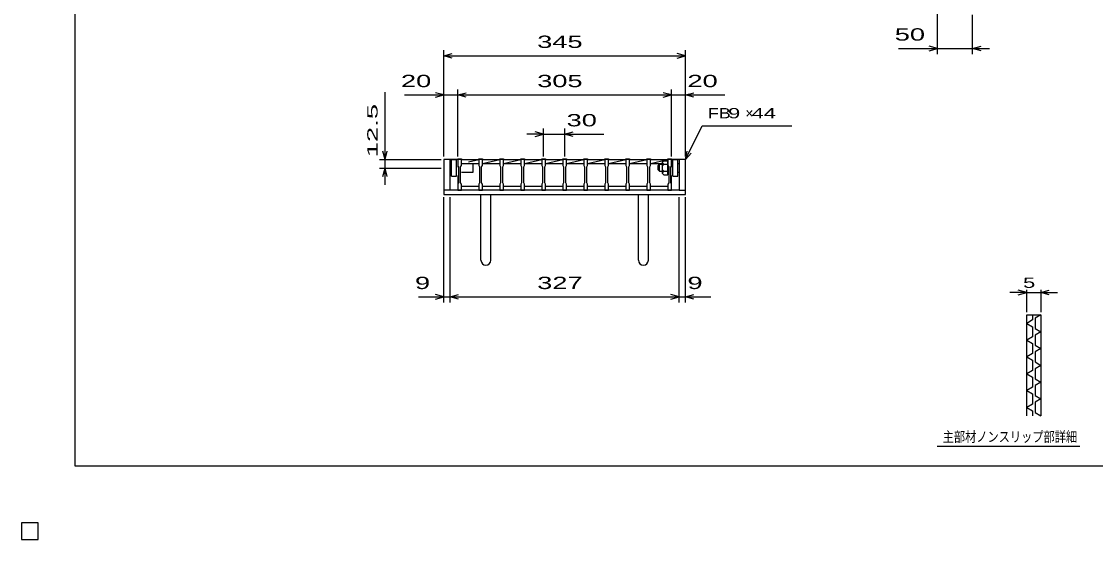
# Model space of a CAD drawing. Units: millimetres, scale not verified. Extents: x -1456 to 1389, y -1026 to 839.
# Drawn here: x -1456 to 77, y -1026 to -286 of the extents above; entities that cross this region are included whole.
import ezdxf
from ezdxf.enums import TextEntityAlignment as Align

# ---------------------------------------------------------------- set-up
doc = ezdxf.new("R2010")
doc.units = ezdxf.units.MM
doc.header["$LTSCALE"] = 8
for name, color, linetype, lineweight in [('0_2', 150, 'Continuous', 25), ('16', 3, 'Continuous', 25), ('19', 6, 'Continuous', 25), ('22', 4, 'Continuous', 25), ('32', 4, 'Continuous', 25)]:
    doc.layers.add(name, color=color, linetype=linetype, lineweight=lineweight)
doc.styles.add('ベクトル', font='')
doc.styles.get('ベクトル').set_extended_font_data('ベクトル')

msp = doc.modelspace()

# ---------------------------------------------------------------- linework, layer by layer
at = {"layer": '0_2'}
for p, q in [((-1379.2, -921.2), (-1379.2, 838.8)), ((1388.8, -921.2), (-1379.2, -921.2))]:
    msp.add_line(p, q, dxfattribs=at)
at = {"layer": '16'}
for p, q in [((-833, -483), (-833, -482.3)), ((-833, -482.3), (-828, -482.3)), ((-833, -483), (-833, -491.5)), ((-828, -483), (-833, -483)), ((-833, -483), (-833, -494)), ((-828, -482.3), (-828, -483)), ((-828, -491.5), (-828, -483)), ((-828, -483), (-803, -483)), ((-818, -486.6), (-803, -483)), ((-813, -489), (-803, -489)), ((-803, -483), (-803, -482.3)), ((-803, -482.3), (-798, -482.3)), ((-803, -483), (-803, -491.5)), ((-798, -483), (-803, -483)), ((-798, -482.3), (-798, -483)), ((-798, -491.5), (-798, -483)), ((-798, -483), (-773, -483)), ((-798, -489), (-773, -483)), ((-798, -489), (-773, -489)), ((-773, -483), (-773, -482.3)), ((-773, -482.3), (-768, -482.3)), ((-773, -483), (-773, -491.5)), ((-768, -483), (-773, -483)), ((-768, -482.3), (-768, -483)), ((-768, -491.5), (-768, -483)), ((-768, -483), (-743, -483)), ((-768, -489), (-743, -483)), ((-768, -489), (-743, -489)), ((-743, -483), (-743, -482.3)), ((-743, -482.3), (-738, -482.3)), ((-743, -483), (-743, -491.5)), ((-738, -483), (-743, -483)), ((-738, -482.3), (-738, -483)), ((-738, -491.5), (-738, -483)), ((-738, -483), (-713, -483)), ((-738, -489), (-713, -483)), ((-738, -489), (-713, -489)), ((-713, -483), (-713, -482.3)), ((-713, -482.3), (-708, -482.3)), ((-713, -483), (-713, -491.5)), ((-708, -483), (-713, -483)), ((-708, -482.3), (-708, -483)), ((-708, -491.5), (-708, -483)), ((-708, -483), (-683, -483)), ((-708, -489), (-683, -483)), ((-708, -489), (-683, -489)), ((-683, -483), (-683, -482.3)), ((-683, -482.3), (-678, -482.3)), ((-683, -483), (-683, -491.5)), ((-678, -483), (-683, -483)), ((-678, -482.3), (-678, -483)), ((-678, -491.5), (-678, -483)), ((-678, -483), (-653, -483)), ((-678, -489), (-653, -483)), ((-678, -489), (-653, -489)), ((-653, -483), (-653, -482.3)), ((-653, -482.3), (-648, -482.3)), ((-653, -483), (-653, -491.5)), ((-648, -483), (-653, -483)), ((-648, -482.3), (-648, -483)), ((-648, -491.5), (-648, -483)), ((-648, -483), (-623, -483)), ((-648, -489), (-623, -483)), ((-648, -489), (-623, -489)), ((-623, -483), (-623, -482.3)), ((-623, -482.3), (-618, -482.3)), ((-623, -483), (-623, -491.5)), ((-618, -483), (-623, -483)), ((-618, -482.3), (-618, -483)), ((-618, -491.5), (-618, -483)), ((-618, -483), (-593, -483)), ((-618, -489), (-593, -483)), ((-618, -489), (-593, -489)), ((-593, -483), (-593, -482.3)), ((-593, -482.3), (-588, -482.3)), ((-593, -483), (-593, -491.5)), ((-588, -483), (-593, -483)), ((-588, -482.3), (-588, -483)), ((-588, -491.5), (-588, -483)), ((-588, -483), (-563, -483)), ((-588, -489), (-563, -483)), ((-588, -489), (-563, -489)), ((-563, -483), (-563, -482.3)), ((-563, -482.3), (-558, -482.3)), ((-563, -483), (-563, -491.5)), ((-558, -483), (-563, -483)), ((-558, -482.3), (-558, -483)), ((-558, -491.5), (-558, -483)), ((-558, -483), (-533, -483)), ((-558, -489), (-542, -485.16)), ((-558, -489), (-542, -489)), ((-541.333, -485), (-533, -483)), ((-533, -483), (-533, -482.3)), ((-533, -482.3), (-528, -482.3)), ((-533, -483), (-533, -491.5)), ((-528, -483), (-533, -483)), ((-528, -482.3), (-528, -483)), ((-528, -491.5), (-528, -483)), ((-528, -494), (-528, -483)), ((-833, -491.5), (-832, -493.5)), ((-833, -506), (-833, -521)), ((-832, -493.5), (-832, -516.5)), ((-829, -493.5), (-828, -491.5)), ((-829, -516.5), (-829, -493.5)), ((-803, -491.5), (-802, -493.5)), ((-802, -493.5), (-802, -516.5)), ((-799, -493.5), (-798, -491.5)), ((-799, -516.5), (-799, -493.5)), ((-773, -491.5), (-772, -493.5)), ((-772, -493.5), (-772, -516.5)), ((-769, -493.5), (-768, -491.5)), ((-769, -516.5), (-769, -493.5)), ((-743, -491.5), (-742, -493.5)), ((-742, -493.5), (-742, -516.5)), ((-739, -493.5), (-738, -491.5)), ((-739, -516.5), (-739, -493.5)), ((-713, -491.5), (-712, -493.5)), ((-712, -493.5), (-712, -516.5)), ((-709, -493.5), (-708, -491.5)), ((-709, -516.5), (-709, -493.5)), ((-683, -491.5), (-682, -493.5)), ((-682, -493.5), (-682, -516.5)), ((-679, -493.5), (-678, -491.5)), ((-679, -516.5), (-679, -493.5)), ((-653, -491.5), (-652, -493.5)), ((-652, -493.5), (-652, -516.5)), ((-649, -493.5), (-648, -491.5)), ((-649, -516.5), (-649, -493.5)), ((-623, -491.5), (-622, -493.5)), ((-622, -493.5), (-622, -516.5)), ((-619, -493.5), (-618, -491.5)), ((-619, -516.5), (-619, -493.5)), ((-593, -491.5), (-592, -493.5)), ((-592, -493.5), (-592, -516.5)), ((-589, -493.5), (-588, -491.5)), ((-589, -516.5), (-589, -493.5)), ((-563, -491.5), (-562, -493.5)), ((-562, -493.5), (-562, -516.5)), ((-559, -493.5), (-558, -491.5)), ((-559, -516.5), (-559, -493.5)), ((-533, -491.5), (-532, -493.5)), ((-532, -493.5), (-532, -516.5)), ((-529, -493.5), (-528, -491.5)), ((-529, -516.5), (-529, -493.5)), ((-528, -521), (-528, -506)), ((-832, -516.5), (-833, -518.5)), ((-833, -518.5), (-833, -527)), ((-828, -518.5), (-829, -516.5)), ((-828, -527), (-828, -518.5)), ((-828, -521), (-803, -521)), ((-802, -516.5), (-803, -518.5)), ((-803, -518.5), (-803, -527)), ((-798, -518.5), (-799, -516.5)), ((-798, -527), (-798, -518.5)), ((-798, -521), (-773, -521)), ((-772, -516.5), (-773, -518.5)), ((-773, -518.5), (-773, -527)), ((-768, -518.5), (-769, -516.5)), ((-768, -527), (-768, -518.5)), ((-768, -521), (-743, -521)), ((-742, -516.5), (-743, -518.5)), ((-743, -518.5), (-743, -527)), ((-738, -518.5), (-739, -516.5)), ((-738, -527), (-738, -518.5)), ((-738, -521), (-713, -521)), ((-712, -516.5), (-713, -518.5)), ((-713, -518.5), (-713, -527)), ((-708, -518.5), (-709, -516.5)), ((-708, -527), (-708, -518.5)), ((-708, -521), (-683, -521)), ((-682, -516.5), (-683, -518.5)), ((-683, -518.5), (-683, -527)), ((-678, -518.5), (-679, -516.5)), ((-678, -527), (-678, -518.5)), ((-678, -521), (-653, -521)), ((-652, -516.5), (-653, -518.5)), ((-653, -518.5), (-653, -527)), ((-648, -518.5), (-649, -516.5)), ((-648, -527), (-648, -518.5)), ((-648, -521), (-623, -521)), ((-622, -516.5), (-623, -518.5)), ((-623, -518.5), (-623, -527)), ((-618, -518.5), (-619, -516.5)), ((-618, -527), (-618, -518.5)), ((-618, -521), (-593, -521)), ((-592, -516.5), (-593, -518.5)), ((-593, -518.5), (-593, -527)), ((-588, -518.5), (-589, -516.5)), ((-588, -527), (-588, -518.5)), ((-588, -521), (-563, -521)), ((-562, -516.5), (-563, -518.5)), ((-563, -518.5), (-563, -527)), ((-558, -518.5), (-559, -516.5)), ((-558, -527), (-558, -518.5)), ((-558, -521), (-533, -521)), ((-532, -516.5), (-533, -518.5)), ((-533, -518.5), (-533, -527)), ((-528, -518.5), (-529, -516.5)), ((-528, -527), (-528, -518.5)), ((-833, -527), (-828, -527)), ((-803, -527), (-798, -527)), ((-773, -527), (-768, -527)), ((-743, -527), (-738, -527)), ((-713, -527), (-708, -527)), ((-683, -527), (-678, -527)), ((-653, -527), (-648, -527)), ((-623, -527), (-618, -527)), ((-593, -527), (-588, -527)), ((-563, -527), (-558, -527)), ((-533, -527), (-528, -527)), ((-1432, -1002), (-1456, -1002)), ((-1456, -1002), (-1456, -1026)), ((-1432, -1002), (-1456, -1002)), ((-1456, -1002), (-1456, -1026)), ((-1432, -1002), (-1456, -1002)), ((-1456, -1002), (-1456, -1026)), ((-1432, -1002), (-1456, -1002)), ((-1456, -1002), (-1456, -1026)), ((-1432, -1002), (-1456, -1002)), ((-1456, -1002), (-1456, -1026)), ((-1432, -1026), (-1432, -1002)), ((-1432, -1026), (-1432, -1002)), ((-1432, -1026), (-1432, -1002)), ((-1432, -1026), (-1432, -1002)), ((-1432, -1026), (-1432, -1002)), ((-1456, -1026), (-1432, -1026)), ((-1456, -1026), (-1432, -1026)), ((-1456, -1026), (-1432, -1026)), ((-1456, -1026), (-1432, -1026)), ((-1456, -1026), (-1432, -1026))]:
    msp.add_line(p, q, dxfattribs=at)
at = {"layer": '19'}
for p, q in [((-833, -483), (-853, -483)), ((-853, -483), (-853, -533)), ((-844, -527), (-844, -483)), ((-844, -489), (-842, -489)), ((-842, -483), (-835, -483)), ((-842, -507), (-842, -483)), ((-835, -507), (-835, -483)), ((-828, -489), (-811, -489)), ((-811, -501), (-811, -489)), ((-547, -492), (-545, -490)), ((-545, -490), (-541, -490)), ((-545, -500), (-545, -490)), ((-541, -487), (-539, -485)), ((-541, -503), (-541, -487)), ((-541, -488), (-539, -490)), ((-541, -492), (-539, -490)), ((-539, -485), (-533, -485)), ((-539, -490), (-533, -490)), ((-533, -505), (-533, -485)), ((-508, -483), (-528, -483)), ((-526, -483), (-519, -483)), ((-526, -507), (-526, -483)), ((-519, -507), (-519, -483)), ((-519, -489), (-517, -489)), ((-517, -483), (-517, -527)), ((-508, -533), (-508, -483)), ((-844, -501), (-842, -501)), ((-828, -501), (-811, -501)), ((-547, -498), (-547, -492)), ((-547, -498), (-545, -500)), ((-545, -500), (-541, -500)), ((-541, -498), (-539, -500)), ((-541, -502), (-539, -500)), ((-541, -503), (-539, -505)), ((-539, -500), (-533, -500)), ((-539, -505), (-533, -505)), ((-519, -501), (-517, -501)), ((-842, -507), (-835, -507)), ((-526, -507), (-519, -507)), ((-844, -527), (-853, -527)), ((-853, -533), (-508, -533)), ((-517, -527), (-844, -527)), ((-800, -627), (-800, -533)), ((-786, -627), (-786, -533)), ((-575, -627), (-575, -533)), ((-561, -627), (-561, -533)), ((-517, -527), (-508, -527))]:
    msp.add_line(p, q, dxfattribs=at)
for centre in [(-793, -627), (-568, -627)]:
    msp.add_arc(centre, 7, 180, 0, dxfattribs=at)
at = {"layer": '22'}
for p, q in [((-148, -332.5), (-148, -148.5)), ((-98, -332.5), (-98, -276.5)), ((-148, -324.5), (-160, -321.3)), ((-98, -324.5), (-86, -321.3)), ((-853, -479), (-853, -327)), ((-853, -335), (-841, -331.8)), ((-841, -338.2), (-853, -335)), ((-853, -335), (-508, -335)), ((-508, -335), (-520, -331.8)), ((-520, -338.2), (-508, -335)), ((-508, -479), (-508, -327)), ((-204, -324.5), (-148, -324.5)), ((-160, -327.7), (-148, -324.5)), ((-148, -324.5), (-98, -324.5)), ((-86, -327.7), (-98, -324.5)), ((-98, -324.5), (-74, -324.5)), ((-853, -479), (-853, -383)), ((-833, -479), (-833, -383)), ((-528, -479), (-528, -383)), ((-508, -479), (-508, -383)), ((-937, -483), (-937, -387)), ((-909, -391), (-853, -391)), ((-853, -391), (-865, -387.8)), ((-865, -394.2), (-853, -391)), ((-853, -391), (-833, -391)), ((-833, -391), (-821, -387.8)), ((-821, -394.2), (-833, -391)), ((-833, -391), (-528, -391)), ((-528, -391), (-540, -387.8)), ((-540, -394.2), (-528, -391)), ((-528, -391), (-508, -391)), ((-508, -391), (-496, -387.8)), ((-496, -394.2), (-508, -391)), ((-508, -391), (-452, -391)), ((-710.5, -447), (-722.5, -443.8)), ((-710.5, -479), (-710.5, -439)), ((-680.5, -439), (-680.5, -479)), ((-680.5, -447), (-668.5, -443.8)), ((-508, -483), (-484, -435)), ((-484, -435), (-356, -435)), ((-710.5, -447), (-734.5, -447)), ((-722.5, -450.2), (-710.5, -447)), ((-710.5, -447), (-680.5, -447)), ((-668.5, -450.2), (-680.5, -447)), ((-680.5, -447), (-624.5, -447)), ((-937, -483), (-940.2, -471)), ((-937, -483), (-933.8, -471)), ((-508, -483), (-505.6, -471.32)), ((-508, -483), (-500, -474.2)), ((-945, -483), (-857, -483)), ((-937, -495.5), (-937, -483)), ((-945, -495.5), (-857, -495.5)), ((-940.2, -507.5), (-937, -495.5)), ((-933.8, -507.5), (-937, -495.5)), ((-937, -519.5), (-937, -495.5)), ((-853, -687.4), (-853, -537)), ((-844, -687.4), (-844, -537)), ((-517, -687.4), (-517, -537)), ((-508, -687.4), (-508, -537)), ((-889, -679.4), (-853, -679.4)), ((-853, -679.4), (-865, -676.2)), ((-865, -682.6), (-853, -679.4)), ((-853, -679.4), (-844, -679.4)), ((-844, -679.4), (-832, -676.2)), ((-832, -682.6), (-844, -679.4)), ((-844, -679.4), (-517, -679.4)), ((-517, -679.4), (-529, -676.2)), ((-529, -682.6), (-517, -679.4)), ((-517, -679.4), (-508, -679.4)), ((-508, -679.4), (-496, -676.2)), ((-496, -682.6), (-508, -679.4)), ((-508, -679.4), (-472, -679.4))]:
    msp.add_line(p, q, dxfattribs=at)
at = {"layer": '22', "color": 2}
for p, q in [((-1432, -1002), (-1456, -1002)), ((-1456, -1002), (-1456, -1026)), ((-1432, -1002), (-1456, -1002)), ((-1456, -1002), (-1456, -1026)), ((-1432, -1002), (-1456, -1002)), ((-1456, -1002), (-1456, -1026)), ((-1432, -1026), (-1432, -1002)), ((-1432, -1026), (-1432, -1002)), ((-1432, -1026), (-1432, -1002)), ((-1456, -1026), (-1432, -1026)), ((-1456, -1026), (-1432, -1026)), ((-1456, -1026), (-1432, -1026))]:
    msp.add_line(p, q, dxfattribs=at)
at = {"layer": '32'}
for p, q in [((-20.8, -673.2), (-44.8, -673.2)), ((-20.8, -673.2), (-32.8, -670)), ((-32.8, -676.4), (-20.8, -673.2)), ((-20.8, -701.2), (-20.8, -669.2)), ((-20.8, -673.2), (-0.8, -673.2)), ((-0.8, -669.2), (-0.8, -701.2)), ((-0.8, -673.2), (11.2, -670)), ((11.2, -676.4), (-0.8, -673.2)), ((-0.8, -673.2), (23.2, -673.2)), ((-20.8, -705.2), (-0.8, -705.2)), ((-20.8, -849.2), (-20.8, -705.2)), ((-12.8, -705.2), (-12.8, -712.4)), ((-0.8, -705.2), (-8.8, -710)), ((-0.8, -705.2), (-0.8, -849.2)), ((-12.8, -712.4), (-20.8, -717.2)), ((-20.8, -717.2), (-12.8, -722)), ((-8.8, -710), (-8.8, -724.4)), ((-12.8, -722), (-12.8, -736.4)), ((-8.8, -724.4), (-0.8, -729.2)), ((-0.8, -729.2), (-8.8, -734)), ((-8.8, -734), (-8.8, -748.4)), ((-12.8, -736.4), (-20.8, -741.2)), ((-20.8, -741.2), (-12.8, -746)), ((-12.8, -746), (-12.8, -760.4)), ((-8.8, -748.4), (-0.8, -753.2)), ((-12.8, -760.4), (-20.8, -765.2)), ((-20.8, -765.2), (-12.8, -770)), ((-0.8, -753.2), (-8.8, -758)), ((-8.8, -758), (-8.8, -772.4)), ((-12.8, -770), (-12.8, -784.4)), ((-8.8, -772.4), (-0.8, -777.2)), ((-0.8, -777.2), (-8.8, -782)), ((-8.8, -782), (-8.8, -796.4)), ((-12.8, -784.4), (-20.8, -789.2)), ((-20.8, -789.2), (-12.8, -794)), ((-12.8, -794), (-12.8, -808.4)), ((-8.8, -796.4), (-0.8, -801.2)), ((-12.8, -808.4), (-20.8, -813.2)), ((-0.8, -801.2), (-8.8, -806)), ((-8.8, -806), (-8.8, -820.4)), ((-20.8, -813.2), (-12.8, -818)), ((-12.8, -818), (-12.8, -832.4)), ((-8.8, -820.4), (-0.8, -825.2)), ((-0.8, -825.2), (-8.8, -830)), ((-12.8, -832.4), (-20.8, -837.2)), ((-20.8, -837.2), (-12.8, -842)), ((-12.8, -842), (-12.8, -849.2)), ((-8.8, -830), (-8.8, -844.4)), ((-8.8, -844.4), (-0.8, -849.2)), ((55.2, -893.2), (-148.8, -893.2))]:
    msp.add_line(p, q, dxfattribs=at)

# ---------------------------------------------------------------- texts
at = {"layer": '22', "color": 2, "style": 'ベクトル'}
for s, height, width, p in [(' 345 ', 17.6, 1.65, (-730.5, -315)), (' 50 ', 17.6, 1.65, (-220, -304.5)), (' 20 ', 17.6, 1.65, (-925, -371)), (' 305 ', 17.6, 1.65, (-730.5, -371)), (' 20 ', 17.6, 1.65, (-516, -371)), ('FB', 14.66, 1.3, (-476, -417)), (' 9 ', 14.66, 1.6, (-456, -417)), (' 44 ', 14.66, 1.6, (-422.4, -417)), (' 30 ', 17.6, 1.65, (-688.5, -427)), (' 9 ', 17.6, 1.65, (-905, -659.4)), (' 327 ', 17.6, 1.65, (-730.5, -659.4)), (' 9 ', 17.6, 1.65, (-516, -659.4))]:
    msp.add_text(s, height=height, dxfattribs=dict(at, width=width)).set_placement(p, align=Align.MIDDLE_LEFT)
at = {"layer": '22', "color": 2, "style": 'ベクトル', "width": 2}
msp.add_text(' 12.5 ', height=14.66, rotation=90, dxfattribs=at).set_placement((-955, -491), align=Align.MIDDLE_LEFT)
at = {"layer": '22', "color": 2, "style": 'ベクトル'}
msp.add_text('×', height=14.66, dxfattribs=at).set_placement((-422.4, -417), align=Align.MIDDLE_LEFT)
at = {"layer": '32', "color": 2, "style": 'ベクトル'}
for s, width, p in [(' 5 ', 1.6, (-34.8, -659.2)), ('主部材ノンスリップ部詳細', 0.8, (-140.8, -879.2))]:
    msp.add_text(s, height=14.66, dxfattribs=dict(at, width=width)).set_placement(p, align=Align.MIDDLE_LEFT)

doc.saveas('drawing.dxf')
